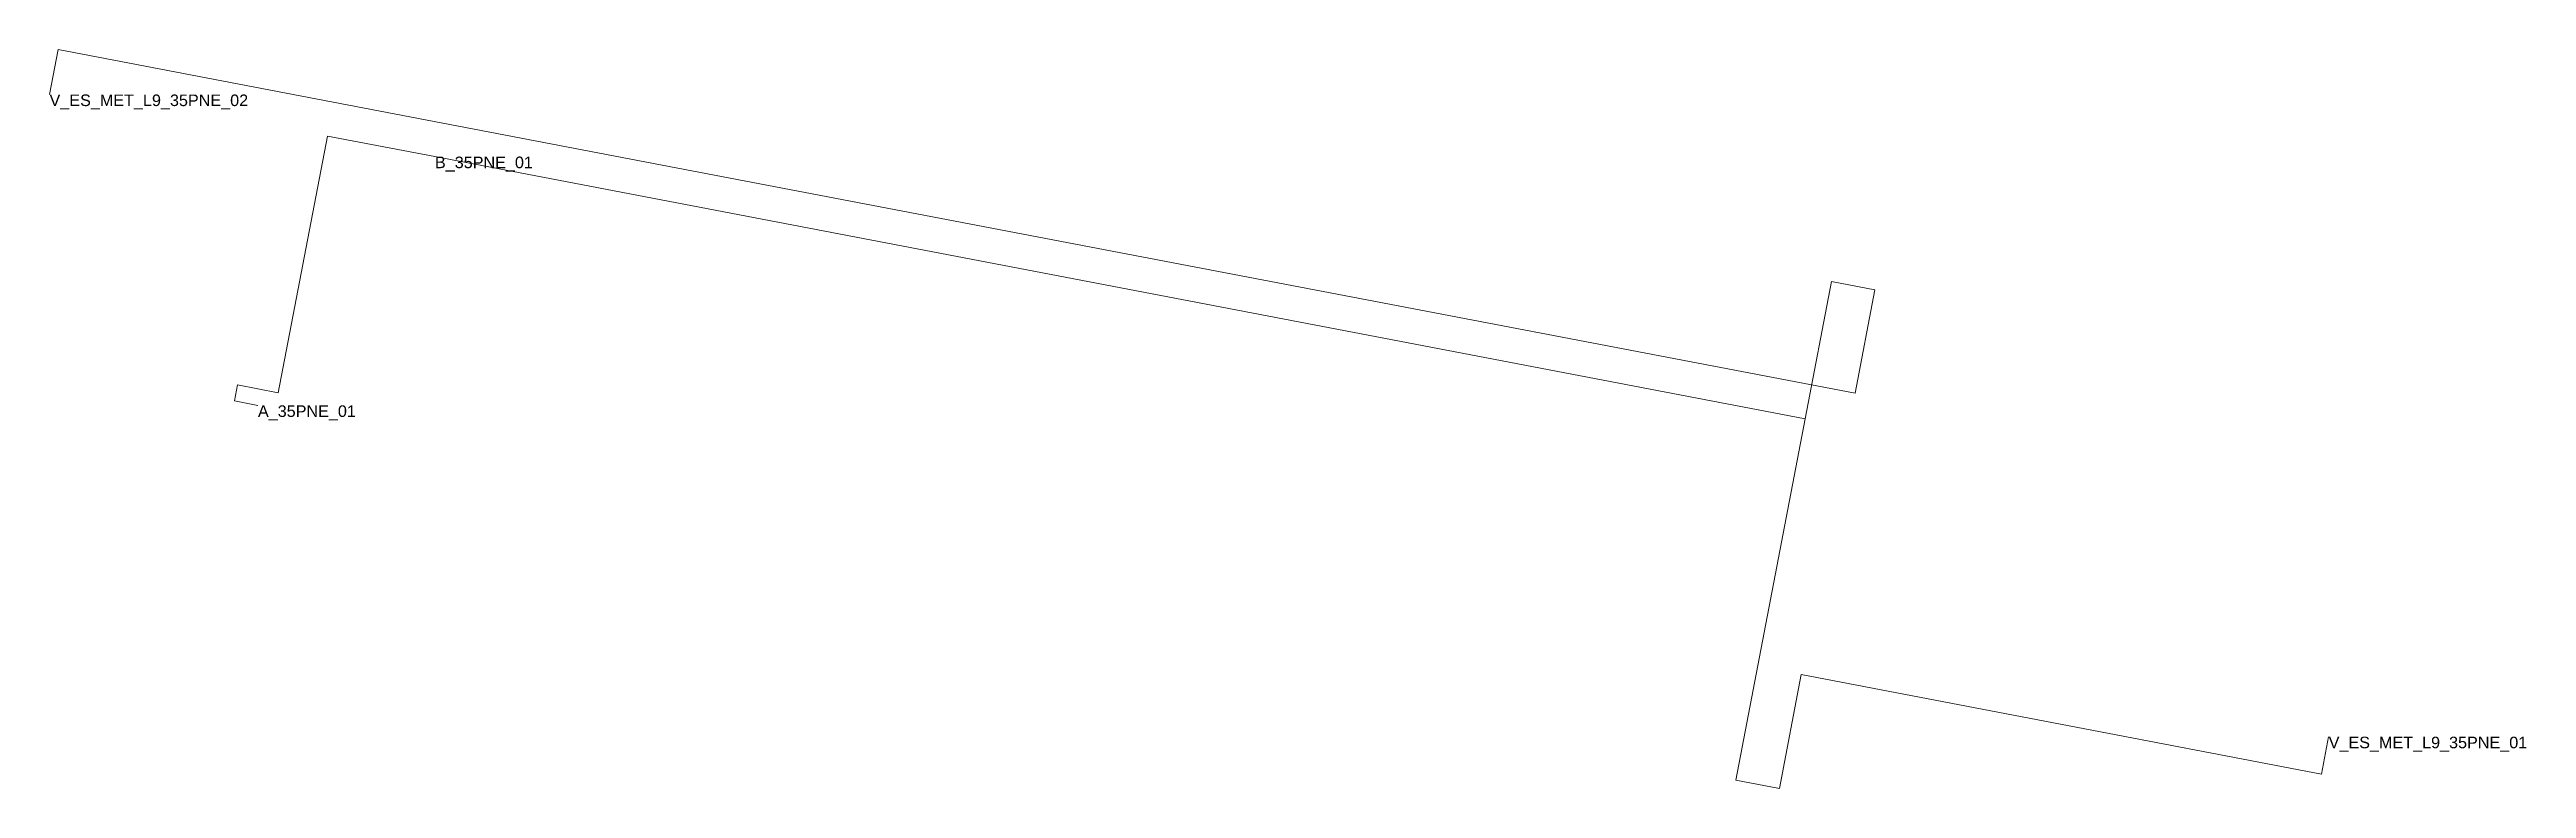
# Model space of a CAD drawing. Header units: metres. Extents: x 423613 to 423720, y 4574292 to 4574324.
import ezdxf
from ezdxf.enums import TextEntityAlignment as Align

# ---------------------------------------------------------------- set-up
doc = ezdxf.new("R2010")
doc.units = ezdxf.units.M
doc.header["$MEASUREMENT"] = 0
for name, color, linetype, lineweight, true_color in [('01_A_AccesTren_t', 40, 'Continuous', 0, 0xffd600), ('01_C_AccesExt_t', 251, 'Continuous', 0, 0x646464), ('01_I_AscensorD_l', 251, 'Continuous', 0, 0x646464), ('01_I_BarreraTarifaria_t', 251, 'Continuous', 0, 0x646464), ('01_I_HoritzontalD_l', 251, 'Continuous', 0, 0x646464)]:
    doc.layers.add(name, color=color, linetype=linetype, lineweight=lineweight, true_color=true_color)
doc.styles.add('Style-Arial', font='arial.ttf')

msp = doc.modelspace()

# ---------------------------------------------------------------- linework, layer by layer
at = {"layer": '01_I_AscensorD_l'}
for p, q in [((423689.846536, 4574313.779697, -10), (423691.727302, 4574313.419808, -20)), ((423620.991222, 4574309.307986, -10), (423620.85942, 4574308.619198)), ((423685.723158, 4574292.231097, -10), (423687.603948, 4574291.871204, -20))]:
    msp.add_line(p, q, dxfattribs=at)
at = {"layer": '01_I_HoritzontalD_l'}
for p, q in [((423688.711654, 4574307.848853, -10), (423629.516465, 4574319.175999, -10)), ((423688.711654, 4574307.848853, -10), (423689.846536, 4574313.779697, -10)), ((423620.85942, 4574308.619198), (423621.868322, 4574308.426142)), ((423685.723158, 4574292.231097, -10), (423688.711654, 4574307.848853, -10))]:
    msp.add_line(p, q, dxfattribs=at)
at = {"layer": '01_I_HoritzontalD_l', "flags": 128}
for points, elevation in [([(423612.864648, 4574321.859312), (423613.236509, 4574323.802651), (423640.308885, 4574318.622305), (423690.871436, 4574308.947074), (423691.727302, 4574313.419808)], -20), ([(423629.516465, 4574319.175999), (423624.86732, 4574320.065624), (423622.744617, 4574308.97247), (423620.991222, 4574309.307986)], -10), ([(423711.331977, 4574294.108706), (423711.023322, 4574292.495675), (423688.546439, 4574296.796654), (423687.603948, 4574291.871204)], -20)]:
    msp.add_lwpolyline(points, dxfattribs=dict(at, elevation=elevation))

# ---------------------------------------------------------------- texts
at = {"layer": '01_A_AccesTren_t', "style": 'Style-Arial'}
for s, p in [('V_ES_MET_L9_35PNE_02', (423612.864648, 4574321.859312, -20)), ('V_ES_MET_L9_35PNE_01', (423711.331977, 4574294.108706, -20))]:
    msp.add_text(s, height=0.5, dxfattribs=at).set_placement(p, align=Align.TOP_LEFT)
at = {"layer": '01_C_AccesExt_t', "style": 'Style-Arial'}
msp.add_text('A_35PNE_01', height=0.5, dxfattribs=at).set_placement((423621.868322, 4574308.426142), align=Align.TOP_LEFT)
at = {"layer": '01_I_BarreraTarifaria_t', "style": 'Style-Arial'}
msp.add_text('B_35PNE_01', height=0.5, dxfattribs=at).set_placement((423629.516465, 4574319.175999, -10), align=Align.TOP_LEFT)

doc.saveas('drawing.dxf')
